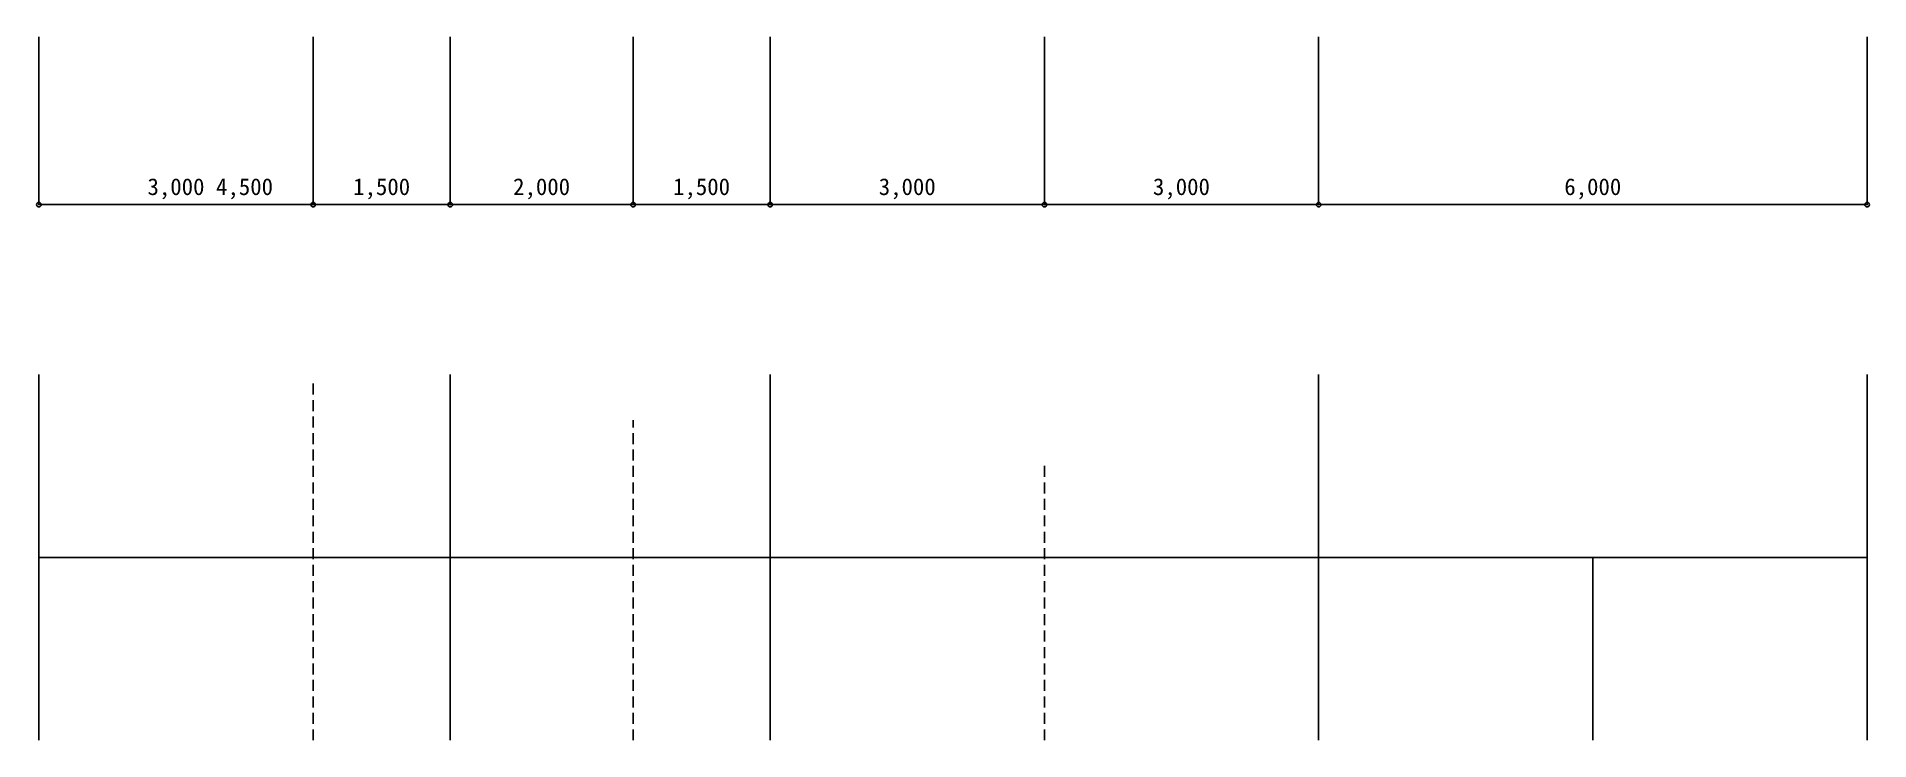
# Model space of a CAD drawing. Units: millimetres at full size, sheet at 1:100. Extents: x -10025 to 10025, y -2000 to 5694.
import ezdxf
from ezdxf.enums import TextEntityAlignment as Align

# ---------------------------------------------------------------- set-up
doc = ezdxf.new("R2010")
doc.units = ezdxf.units.MM
doc.header["$LTSCALE"] = 100
doc.header["$PDMODE"] = 32
doc.header["$PDSIZE"] = 50
doc.linetypes.add('DASHED1', pattern=[1.8, 1.2, -0.6])
doc.layers.add('0-0', color=4, linetype='Continuous')
doc.styles.add('ＭＳ ゴシック', font='')
doc.styles.get('ＭＳ ゴシック').set_extended_font_data('MS Gothic')

msp = doc.modelspace()

# ---------------------------------------------------------------- linework, layer by layer
at = {"layer": '0-0'}
for p, q in [((-10000, 3857.1), (-10000, 5693.9)), ((-7000, 3857.1), (-7000, 5693.9)), ((-5500, 3857.1), (-5500, 5693.9)), ((-3500, 3857.1), (-3500, 5693.9)), ((-2000, 3857.1), (-2000, 5693.9)), ((1000, 3857.1), (1000, 5693.9)), ((4000, 3857.1), (4000, 5693.9)), ((10000, 3857.1), (10000, 5693.9)), ((-10000, 3857.1), (-5500, 3857.1)), ((-10000, 3857.1), (-7000, 3857.1)), ((-7000, 3857.1), (-5500, 3857.1)), ((-5500, 3857.1), (-3500, 3857.1)), ((-3500, 3857.1), (-2000, 3857.1)), ((-2000, 3857.1), (1000, 3857.1)), ((1000, 3857.1), (4000, 3857.1)), ((4000, 3857.1), (10000, 3857.1))]:
    msp.add_line(p, q, dxfattribs=at)
at = {"layer": '0-0', "color": 7}
for p, q in [((-10000, -2000), (-10000, 2000)), ((-5500, -2000), (-5500, 2000)), ((-2000, -2000), (-2000, 2000)), ((4000, -2000), (4000, 2000)), ((10000, -2000), (10000, 2000)), ((-10000, 0), (10000, 0)), ((7000, -2000), (7000, 0))]:
    msp.add_line(p, q, dxfattribs=at)
at = {"layer": '0-0', "color": 7, "linetype": 'DASHED1'}
for p, q in [((-7000, -2000), (-7000, 1900)), ((-3500, -2000), (-3500, 1500)), ((1000, -2000), (1000, 1000))]:
    msp.add_line(p, q, dxfattribs=at)
at = {"layer": '0-0'}
for p in [(-10000, 3857.1), (-7000, 3857.1), (-5500, 3857.1), (-3500, 3857.1), (-2000, 3857.1), (1000, 3857.1), (4000, 3857.1), (10000, 3857.1)]:
    msp.add_point(p, dxfattribs=at)

# ---------------------------------------------------------------- texts
at = {"layer": '0-0', "style": 'ＭＳ ゴシック'}
for s, p in [('3,000', (-8812.5, 3907.1)), ('4,500', (-8062.5, 3907.1)), ('1,500', (-6562.5, 3907.1)), ('2,000', (-4812.5, 3907.1)), ('1,500', (-3062.5, 3907.1)), ('3,000', (-812.5, 3907.1)), ('3,000', (2187.5, 3907.1)), ('6,000', (6687.5, 3907.1))]:
    msp.add_text(s, height=183.3, dxfattribs=at).set_placement(p, align=Align.BOTTOM_LEFT)

doc.saveas('drawing.dxf')
